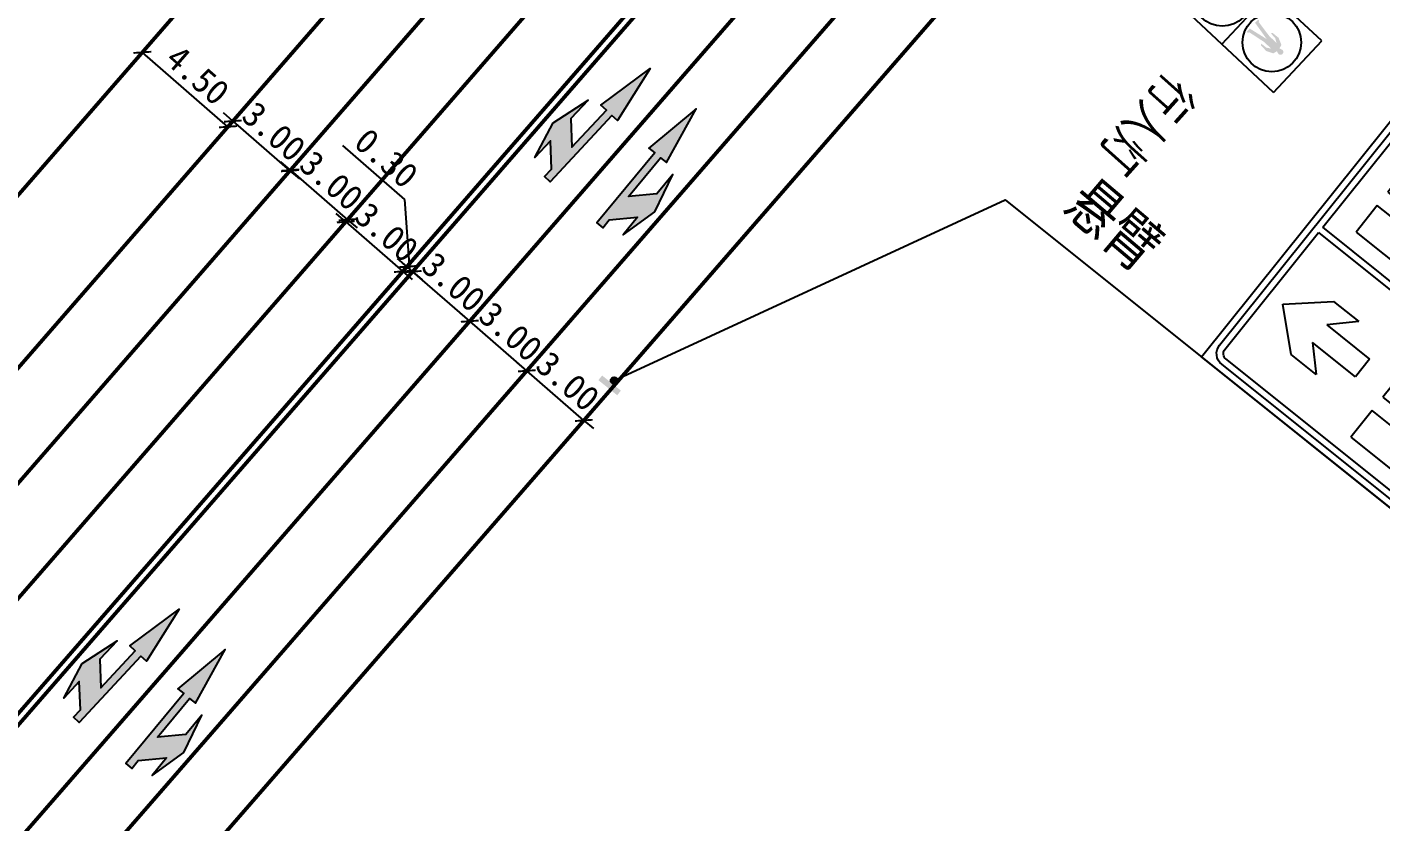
# Model space of a CAD drawing. Header units: millimetres. Extents: x 67532 to 67858, y 50657 to 50929.
# Drawn here: x 67628.4 to 67682.1, y 50704.9 to 50736.5 of the extents above; entities that cross this region are included whole.
import ezdxf

# ---------------------------------------------------------------- set-up
doc = ezdxf.new("R2010")
doc.units = ezdxf.units.MM
doc.linetypes.add('JTSS01', pattern=[6, 2, -4])
for name, color, linetype in [('@-交通信号', 7, 'Continuous'), ('@-交通标志', 7, 'Continuous'), ('@-地面图案', 7, 'Continuous'), ('@-标注', 7, 'Continuous'), ('@-路面边线', 7, 'Continuous')]:
    doc.layers.add(name, color=color, linetype=linetype)
doc.layers.add('@-道路标线', color=7, linetype='Continuous', lineweight=0)
doc.styles.add('--黑体', font='simhei.ttf')
doc.styles.add('-黑体', font='simhei.ttf', dxfattribs={"width": 0.8})
doc.styles.add('宋体', font='')
doc.styles.get('宋体').set_extended_font_data('SimSun')
doc.dimstyles.new('标志标注', dxfattribs={"dimtxt": 1, "dimasz": 0.5, "dimexe": 0, "dimexo": 0, "dimgap": 0.25, "dimtad": 1, "dimzin": 0, "dimdsep": 46, "dimtxsty": '--黑体', "dimblk": 'ARCHTICK', "dimcen": 0.09, "dimadec": 0, "dimazin": 0, "dimtfac": 1, "dimtix": 1, "dimtmove": 1, "dimatfit": 0, "dimfxl": 1, "dimtolj": 1, "dimtzin": 0, "dimarcsym": 0})

# ---------------------------------------------------------------- blocks, each defined once
blk = doc.blocks.new('6米直行加右转')
at = {"layer": '@-地面图案'}
blk.add_hatch(color=256, dxfattribs=at).paths.add_polyline_path([(1.6, -0.15), (3.6, -0.15), (3.6, -0.45), (6, 0), (3.6, 0.45), (3.6, 0.15), (0, 0.15), (0, -0.15), (0.4, -0.15), (1.2, -0.95), (0.3, -0.95), (1.8, -1.35), (3.4, -0.95), (2.4, -0.95)])
at = {"layer": '@-地面图案', "linetype": 'Continuous'}
blk.add_lwpolyline([(1.8, -1.35), (3.4, -0.95), (2.4, -0.95), (1.6, -0.15), (3.6, -0.15), (3.6, -0.45), (6, 0), (3.6, 0.45), (3.6, 0.15), (0, 0.15), (0, -0.15), (0.4, -0.15), (1.2, -0.95), (0.3, -0.95)], close=True, dxfattribs=at)
blk = doc.blocks.new('A$C3CD052C4')
at = {"layer": '@-交通信号'}
h = blk.add_hatch(color=256, dxfattribs=at)
h.paths.add_polyline_path([(0.198, 4.356), (0.304, 4.182), (0.32, 3.934), (0.381, 3.967), (0.401, 4.276), (0.275, 4.548), (0.121, 4.589), (0.137, 4.65), (0.157, 4.715), (0.141, 4.776), (0.1, 4.814), (0.043, 4.83), (-0.015, 4.814), (-0.055, 4.776), (-0.071, 4.715), (-0.051, 4.65), (-0.035, 4.589), (-0.19, 4.548), (-0.316, 4.276), (-0.295, 3.967), (-0.234, 3.934), (-0.218, 4.182), (-0.113, 4.356), (-0.113, 3.967), (-0.234, 3.267), (-0.279, 3.257), (-0.291, 3.19), (-0.113, 3.19), (0.043, 3.967), (0.198, 3.19), (0.377, 3.19), (0.365, 3.257), (0.32, 3.267), (0.198, 3.967)])
h.paths.add_polyline_path([(-0.061, 1.636), (-0.348, 0.921), (-0.458, 0.919), (-0.477, 0.887), (-0.307, 0.779), (0.082, 1.403), (0.39, 0.855), (0.361, 0.823), (0.365, 0.797), (0.408, 0.779), (0.506, 0.859), (0.201, 1.639), (0.216, 2.02), (0.368, 1.86), (0.408, 1.596), (0.474, 1.636), (0.445, 1.947), (0.303, 2.15), (0.133, 2.208), (0.125, 2.252, 0.207228), (0.135, 2.45, 0.071106), (0.119, 2.472, 0.097589), (0.103, 2.484, 0.022233), (0.085, 2.492, 0.040799), (0.074, 2.494, 0.045979), (0.046, 2.497, 0.036358), (0.01, 2.494, 0.028309), (-0.009, 2.491, 0.024691), (-0.031, 2.484, 0.079385), (-0.056, 2.47, 0.12435), (-0.067, 2.455, 0.081145), (-0.072, 2.435, 0.069556), (-0.07, 2.412, 0.00473), (-0.068, 2.402, 0.009011), (-0.067, 2.397, 0.057142), (-0.061, 2.381, -0.068241), (-0.056, 2.368, -0.124353), (-0.057, 2.348, 0.089456), (-0.06, 2.321, 0.014819), (-0.058, 2.301, -0.022419), (-0.056, 2.28, 0.042847), (-0.056, 2.27, 0.182875), (-0.054, 2.264, 0.101619), (-0.045, 2.259, 0.029922), (-0.002, 2.249), (-0.002, 2.204), (-0.11, 2.179), (-0.181, 2.086), (-0.291, 1.94), (-0.331, 1.904), (-0.506, 1.794), (-0.453, 1.754), (-0.263, 1.853), (-0.216, 1.878), (-0.11, 2.021)])
for p, q in [((-1.402, 5.609), (-1.402, 0)), ((1.402, 5.609), (-1.402, 5.609)), ((1.402, 5.609), (1.402, 0)), ((1.402, 2.805), (-1.402, 2.805)), ((1.402, 0), (-1.402, 0))]:
    blk.add_line(p, q, dxfattribs=at)
at = {"layer": '@-交通信号', "color": 1}
blk.add_circle((0, 4.207), 1.166, dxfattribs=at)
at = {"layer": '@-交通信号', "color": 3}
blk.add_circle((0.016, 1.53), 1.166, dxfattribs=at)
blk = doc.blocks.new('A$C1B03350C')
at = {"layer": '@-交通标志'}
for p, q in [((23.222, 14.754), (0.296, 13.712)), ((23.846, 1.042), (23.222, 14.754)), ((22.706, 14.234), (0.858, 13.241)), ((1.076, 13.521), (22.464, 14.493)), ((22.987, 8.03), (22.706, 14.234)), ((23.539, 1.839), (22.986, 14.016)), ((0.296, 13.712), (0.919, 0)), ((0.599, 12.999), (1.152, 0.821)), ((0.858, 13.241), (1.14, 7.037)), ((13.032, 12.983), (15.729, 13.106)), ((13.154, 10.286), (13.032, 12.983)), ((15.729, 13.106), (15.851, 10.409)), ((18.897, 13.25), (21.595, 13.372)), ((19.02, 10.552), (18.897, 13.25)), ((21.595, 13.372), (21.717, 10.675)), ((7.166, 12.717), (9.863, 12.839)), ((7.288, 10.019), (7.166, 12.717)), ((9.863, 12.839), (9.985, 10.142)), ((3.647, 12.283), (2.367, 10.724)), ((5.064, 10.846), (3.647, 12.283)), ((5.122, 9.575), (5.064, 10.846)), ((2.367, 10.724), (2.425, 9.452)), ((2.425, 9.452), (3.283, 10.392)), ((3.283, 10.392), (3.382, 8.217)), ((4.182, 10.433), (5.122, 9.575)), ((4.281, 8.258), (4.182, 10.433)), ((15.851, 10.409), (13.154, 10.286)), ((21.717, 10.675), (19.02, 10.552)), ((9.985, 10.142), (7.288, 10.019)), ((7.319, 9.345), (21.748, 10.001)), ((21.748, 10.001), (21.809, 8.652)), ((7.38, 7.996), (7.319, 9.345)), ((21.809, 8.652), (7.38, 7.996)), ((3.382, 8.217), (4.281, 8.258)), ((1.14, 7.037), (22.987, 8.03)), ((23, 7.76), (1.152, 6.768)), ((23.269, 1.826), (23, 7.76)), ((1.152, 6.768), (1.422, 0.834)), ((10.36, 6.375), (13.057, 6.498)), ((13.057, 6.498), (13.179, 3.8)), ((14.271, 6.553), (16.968, 6.675)), ((14.393, 3.856), (14.271, 6.553)), ((16.968, 6.675), (17.09, 3.978)), ((2.538, 6.02), (5.235, 6.142)), ((2.66, 3.322), (2.538, 6.02)), ((5.235, 6.142), (5.357, 3.445)), ((6.449, 6.197), (9.146, 6.32)), ((6.571, 3.5), (6.449, 6.197)), ((9.146, 6.32), (9.268, 3.623)), ((10.482, 3.678), (10.36, 6.375)), ((20.907, 5.908), (19.635, 5.851)), ((22.466, 4.628), (20.907, 5.908)), ((19.635, 5.851), (20.575, 4.992)), ((20.575, 4.992), (18.4, 4.893)), ((18.4, 4.893), (18.44, 3.994)), ((21.029, 3.211), (22.466, 4.628)), ((13.179, 3.8), (10.482, 3.678)), ((17.09, 3.978), (14.393, 3.856)), ((18.44, 3.994), (20.616, 4.093)), ((20.616, 4.093), (19.758, 3.153)), ((5.357, 3.445), (2.66, 3.322)), ((2.686, 2.648), (17.121, 3.304)), ((9.268, 3.623), (6.571, 3.5)), ((17.121, 3.304), (17.182, 1.955)), ((19.758, 3.153), (21.029, 3.211)), ((2.748, 1.299), (2.686, 2.648)), ((17.182, 1.955), (2.748, 1.299)), ((1.704, 0.576), (23.012, 1.544)), ((1.716, 0.306), (23.024, 1.275)), ((0.919, 0), (23.846, 1.042))]:
    blk.add_line(p, q, dxfattribs=at)
for centre, start, end in [((22.486, 13.993), 2.6016, 92.6016), ((1.098, 13.022), 92.6016, 182.6016)]:
    blk.add_arc(centre, 0.5, start, end, dxfattribs=at)
for centre, major_axis, start_param, end_param in [((23, 1.814), (0.191, 0.191), 3.972398, 5.543194), ((23, 1.814), (-0.382, 0.382), 2.401601, 3.972398), ((1.692, 0.846), (-0.382, 0.382), 0.830805, 2.401601), ((1.692, 0.846), (0.191, 0.191), 2.401601, 3.972398)]:
    blk.add_ellipse(centre, major_axis=major_axis, ratio=1, start_param=start_param, end_param=end_param, dxfattribs=at)
blk = doc.blocks.new('A$C4D7F043C')
at = {"layer": '@-交通标志', "linetype": 'ByBlock', "lineweight": -3}
for points in [[(0.132, 0, 1), (-0.132, 0, 1)], [(0.459, -0.375), (0.46, -0.139), (-0.496, -0.137), (-0.497, -0.373)]]:
    blk.add_hatch(color=14, dxfattribs=at).paths.add_polyline_path(points)
at = {"layer": '@-交通标志', "color": 14}
blk.add_circle((0, 0), 0.132, dxfattribs=at)
blk = doc.blocks.new('_ARCHTICK')
at = {"color": 0, "linetype": 'ByBlock', "const_width": 0.15}
blk.add_lwpolyline([(-0.5, -0.5), (0.5, 0.5)], dxfattribs=at)
blk = doc.blocks.new('*D41')
at = {"layer": '@-标注', "color": 0, "lineweight": -2, "transparency": 16777216}
for p, q in [((67648.194, 50722.827), (67647.816, 50723.155)), ((67650.458, 50720.859), (67648.194, 50722.827)), ((67650.458, 50720.859), (67650.835, 50720.531))]:
    blk.add_line(p, q, dxfattribs=at)
at = {"layer": 'Defpoints', "color": 0, "transparency": 16777216}
for p in [(67648.194, 50722.827), (67648.194, 50722.827), (67650.458, 50720.859)]:
    blk.add_point(p, dxfattribs=at)
at = {"layer": '@-标注', "color": 0, "lineweight": -2, "transparency": 16777216, "xscale": 0.5, "yscale": 0.5, "zscale": 0.5}
for p, rotation in [((67648.194, 50722.827), 319.0000000000542), ((67650.458, 50720.859), 139.0000000000543)]:
    blk.add_blockref('_ARCHTICK', p, dxfattribs=dict(at, rotation=rotation))
at = {"layer": '@-标注', "color": 0, "transparency": 16777216, "insert": (67649.822, 50722.414), "char_height": 1, "attachment_point": 5, "rotation": 319, "style": '--黑体'}
blk.add_mtext('\\A1;3.00', dxfattribs=at)
blk = doc.blocks.new('*D42')
at = {"layer": '@-标注', "color": 0, "lineweight": -2, "transparency": 16777216}
for p, q in [((67645.93, 50724.796), (67645.552, 50725.124)), ((67648.194, 50722.827), (67645.93, 50724.796)), ((67648.194, 50722.827), (67648.571, 50722.499))]:
    blk.add_line(p, q, dxfattribs=at)
at = {"layer": 'Defpoints', "color": 0, "transparency": 16777216}
for p in [(67645.93, 50724.796), (67645.93, 50724.796), (67648.194, 50722.827)]:
    blk.add_point(p, dxfattribs=at)
at = {"layer": '@-标注', "color": 0, "lineweight": -2, "transparency": 16777216, "xscale": 0.5, "yscale": 0.5, "zscale": 0.5}
for p, rotation in [((67645.93, 50724.796), 319.0000000000542), ((67648.194, 50722.827), 139.0000000000543)]:
    blk.add_blockref('_ARCHTICK', p, dxfattribs=dict(at, rotation=rotation))
at = {"layer": '@-标注', "color": 0, "transparency": 16777216, "insert": (67647.557, 50724.382), "char_height": 1, "attachment_point": 5, "rotation": 319, "style": '--黑体'}
blk.add_mtext('\\A1;3.00', dxfattribs=at)
blk = doc.blocks.new('*D43')
at = {"layer": '@-标注', "color": 0, "lineweight": -2, "transparency": 16777216}
for p, q in [((67643.665, 50726.764), (67643.288, 50727.092)), ((67645.93, 50724.796), (67643.665, 50726.764)), ((67645.93, 50724.796), (67646.307, 50724.467))]:
    blk.add_line(p, q, dxfattribs=at)
at = {"layer": 'Defpoints', "color": 0, "transparency": 16777216}
for p in [(67643.665, 50726.764), (67643.665, 50726.764), (67645.93, 50724.796)]:
    blk.add_point(p, dxfattribs=at)
at = {"layer": '@-标注', "color": 0, "lineweight": -2, "transparency": 16777216, "xscale": 0.5, "yscale": 0.5, "zscale": 0.5}
for p, rotation in [((67643.665, 50726.764), 319.0000000000542), ((67645.93, 50724.796), 139.0000000000543)]:
    blk.add_blockref('_ARCHTICK', p, dxfattribs=dict(at, rotation=rotation))
at = {"layer": '@-标注', "color": 0, "transparency": 16777216, "insert": (67645.293, 50726.35), "char_height": 1, "attachment_point": 5, "rotation": 319, "style": '--黑体'}
blk.add_mtext('\\A1;3.00', dxfattribs=at)
blk = doc.blocks.new('*D44')
at = {"layer": '@-标注', "color": 0, "lineweight": -2, "transparency": 16777216}
for p, q in [((67643.36, 50729.626), (67640.896, 50731.767)), ((67643.552, 50726.862), (67643.36, 50729.626)), ((67643.439, 50726.961), (67643.062, 50727.289)), ((67643.665, 50726.764), (67643.439, 50726.961)), ((67643.665, 50726.764), (67643.439, 50726.961)), ((67643.665, 50726.764), (67644.043, 50726.436))]:
    blk.add_line(p, q, dxfattribs=at)
at = {"layer": 'Defpoints', "color": 0, "transparency": 16777216}
for p in [(67643.439, 50726.961), (67643.439, 50726.961), (67643.665, 50726.764)]:
    blk.add_point(p, dxfattribs=at)
at = {"layer": '@-标注', "color": 0, "lineweight": -2, "transparency": 16777216, "xscale": 0.5, "yscale": 0.5, "zscale": 0.5}
for p, rotation in [((67643.439, 50726.961), 318.9999999997945), ((67643.665, 50726.764), 138.9999999997945)]:
    blk.add_blockref('_ARCHTICK', p, dxfattribs=dict(at, rotation=rotation))
at = {"layer": '@-标注', "color": 0, "transparency": 16777216, "insert": (67642.624, 50731.267), "char_height": 1, "attachment_point": 5, "rotation": 319, "style": '--黑体'}
blk.add_mtext('\\A1;0.30', dxfattribs=at)
blk = doc.blocks.new('*D45')
at = {"layer": '@-标注', "color": 0, "lineweight": -2, "transparency": 16777216}
for p, q in [((67636.536, 50732.737), (67636.158, 50733.065)), ((67634.833, 50730.778), (67636.536, 50732.737)), ((67636.536, 50732.737), (67638.8, 50730.769)), ((67637.097, 50728.81), (67638.8, 50730.769)), ((67638.8, 50730.769), (67639.177, 50730.441))]:
    blk.add_line(p, q, dxfattribs=at)
at = {"layer": 'Defpoints', "color": 0, "transparency": 16777216}
for p in [(67634.833, 50730.778), (67638.8, 50730.769), (67637.097, 50728.81)]:
    blk.add_point(p, dxfattribs=at)
at = {"layer": '@-标注', "color": 0, "lineweight": -2, "transparency": 16777216, "xscale": 0.5, "yscale": 0.5, "zscale": 0.5}
for p, rotation in [((67636.536, 50732.737), 319.0000000001591), ((67638.8, 50730.769), 139.0000000001591)]:
    blk.add_blockref('_ARCHTICK', p, dxfattribs=dict(at, rotation=rotation))
at = {"layer": '@-标注', "color": 0, "transparency": 16777216, "insert": (67638.164, 50732.324), "char_height": 1, "attachment_point": 5, "rotation": 319, "style": '--黑体'}
blk.add_mtext('\\A1;3.00', dxfattribs=at)
blk = doc.blocks.new('*D46')
at = {"layer": '@-标注', "color": 0, "lineweight": -2, "transparency": 16777216}
for p, q in [((67638.819, 50730.791), (67638.441, 50731.119)), ((67637.097, 50728.81), (67638.819, 50730.791)), ((67638.819, 50730.791), (67641.083, 50728.823)), ((67639.361, 50726.842), (67641.083, 50728.823)), ((67641.083, 50728.823), (67641.46, 50728.495))]:
    blk.add_line(p, q, dxfattribs=at)
at = {"layer": 'Defpoints', "color": 0, "transparency": 16777216}
for p in [(67637.097, 50728.81), (67641.083, 50728.823), (67639.361, 50726.842)]:
    blk.add_point(p, dxfattribs=at)
at = {"layer": '@-标注', "color": 0, "lineweight": -2, "transparency": 16777216, "xscale": 0.5, "yscale": 0.5, "zscale": 0.5}
for p, rotation in [((67638.819, 50730.791), 319.0000000000542), ((67641.083, 50728.823), 139.0000000000543)]:
    blk.add_blockref('_ARCHTICK', p, dxfattribs=dict(at, rotation=rotation))
at = {"layer": '@-标注', "color": 0, "transparency": 16777216, "insert": (67640.447, 50730.377), "char_height": 1, "attachment_point": 5, "rotation": 319, "style": '--黑体'}
blk.add_mtext('\\A1;3.00', dxfattribs=at)
blk = doc.blocks.new('*D47')
at = {"layer": '@-标注', "color": 0, "lineweight": -2, "transparency": 16777216}
for p, q in [((67639.361, 50726.842), (67641.011, 50728.74)), ((67641.011, 50728.74), (67640.634, 50729.068)), ((67641.011, 50728.74), (67643.275, 50726.772)), ((67641.625, 50724.874), (67643.275, 50726.772)), ((67643.275, 50726.772), (67643.652, 50726.444))]:
    blk.add_line(p, q, dxfattribs=at)
at = {"layer": 'Defpoints', "color": 0, "transparency": 16777216}
for p in [(67639.361, 50726.842), (67643.275, 50726.772), (67641.625, 50724.874)]:
    blk.add_point(p, dxfattribs=at)
at = {"layer": '@-标注', "color": 0, "lineweight": -2, "transparency": 16777216, "xscale": 0.5, "yscale": 0.5, "zscale": 0.5}
for p, rotation in [((67641.011, 50728.74), 319.0000000004463), ((67643.275, 50726.772), 139.0000000004464)]:
    blk.add_blockref('_ARCHTICK', p, dxfattribs=dict(at, rotation=rotation))
at = {"layer": '@-标注', "color": 0, "transparency": 16777216, "insert": (67642.639, 50728.326), "char_height": 1, "attachment_point": 5, "rotation": 319, "style": '--黑体'}
blk.add_mtext('\\A1;3.00', dxfattribs=at)
blk = doc.blocks.new('*D48')
at = {"layer": '@-标注', "color": 0, "lineweight": -2, "transparency": 16777216}
for p, q in [((67633.14, 50735.69), (67632.944, 50735.465)), ((67636.34, 50732.512), (67632.944, 50735.465)), ((67636.536, 50732.737), (67636.34, 50732.512))]:
    blk.add_line(p, q, dxfattribs=at)
at = {"layer": 'Defpoints', "color": 0, "transparency": 16777216}
for p in [(67633.14, 50735.69), (67632.944, 50735.465), (67636.536, 50732.737)]:
    blk.add_point(p, dxfattribs=at)
at = {"layer": '@-标注', "color": 0, "lineweight": -2, "transparency": 16777216, "xscale": 0.5, "yscale": 0.5, "zscale": 0.5}
for p, rotation in [((67632.944, 50735.465), 139.0000000000892), ((67636.34, 50732.512), 319.0000000000892)]:
    blk.add_blockref('_ARCHTICK', p, dxfattribs=dict(at, rotation=rotation))
at = {"layer": '@-标注', "color": 0, "transparency": 16777216, "insert": (67635.138, 50734.559), "char_height": 1, "attachment_point": 5, "rotation": 319, "style": '--黑体'}
blk.add_mtext('\\A1;4.50', dxfattribs=at)

msp = doc.modelspace()

# ---------------------------------------------------------------- linework, layer by layer
at = {"layer": '@-交通标志', "lineweight": 0, "ltscale": 0.5}
msp.add_line((67674.958, 50723.381), (67667.176, 50729.614), dxfattribs=at)
at = {"layer": '@-交通标志'}
for points in [[(67651.655, 50722.437), (67667.176, 50729.614)], [(67667.176, 50729.614), (67695.016, 50707.316)]]:
    msp.add_lwpolyline(points, dxfattribs=at)
at = {"layer": '@-路面边线', "color": 7, "linetype": 'Continuous', "const_width": 0.15, "flags": 128}
msp.add_lwpolyline([(67657.109, 50763.264), (67622.058, 50722.942)], dxfattribs=at)
at = {"layer": '@-道路标线', "color": 7, "linetype": 'Continuous', "const_width": 0.15, "flags": 128}
for points in [[(67658.933, 50758.503), (67619.57, 50713.221)], [(67667.074, 50754.15), (67588.195, 50663.41)], [(67667.346, 50754.005), (67588.422, 50663.213)], [(67670.062, 50752.557), (67649.928, 50729.396)], [(67672.778, 50751.108), (67652.192, 50727.427)], [(67675.494, 50749.66), (67595.214, 50657.308)]]:
    msp.add_lwpolyline(points, dxfattribs=at)
at = {"layer": '@-道路标线', "color": 7, "linetype": 'JTSS01', "const_width": 0.15, "flags": 128}
for points in [[(67661.666, 50757.074), (67607.83, 50695.142)], [(67664.347, 50755.585), (67585.931, 50665.378)], [(67649.928, 50729.396), (67590.686, 50661.245)], [(67652.192, 50727.427), (67592.95, 50659.277)]]:
    msp.add_lwpolyline(points, dxfattribs=at)

# ---------------------------------------------------------------- block references
at = {"layer": '@-交通信号', "rotation": 226.9033833708757}
msp.add_blockref('A$C3CD052C4', (67674.677, 50738.733, 31.077), dxfattribs=at)
at = {"layer": '@-交通标志', "xscale": -1, "rotation": 323.9096035221809}
msp.add_blockref('A$C1B03350C', (67693.614, 50708.493), dxfattribs=at)
at = {"layer": '@-交通标志', "rotation": 321.3079823808923}
msp.add_blockref('A$C4D7F043C', (67651.655, 50722.437), dxfattribs=at)
at = {"layer": '@-地面图案', "xscale": -1, "rotation": 227.0512545961996}
for p in [(67649.006, 50730.431), (67630.321, 50708.975)]:
    msp.add_blockref('6米直行加右转', p, dxfattribs=at)
at = {"layer": '@-地面图案', "rotation": 50.43938382805619}
for p in [(67651.091, 50728.603), (67632.406, 50707.146)]:
    msp.add_blockref('6米直行加右转', p, dxfattribs=at)

# ---------------------------------------------------------------- texts
at = {"layer": '@-交通信号', "style": '宋体', "width": 0.7}
msp.add_text('行人灯', height=1.5, rotation=228.1725, dxfattribs=at).set_placement((67673.667, 50734.681, 31.077))
at = {"layer": '@-交通标志', "style": '-黑体', "width": 0.8}
msp.add_text('悬臂', height=1.8, rotation=319.7298, dxfattribs=at).set_placement((67669.426, 50729.242))

# ---------------------------------------------------------------- dimensions: what is measured, and where the dimension line sits
at = {"layer": '@-标注'}
for p1, p2, distance, picture, middle in [((67636.536, 50732.737), (67633.14, 50735.69), 0.298, '*D48', (67635.138, 50734.559)), ((67634.833, 50730.778), (67637.097, 50728.81), 2.596, '*D45', (67638.164, 50732.324)), ((67637.097, 50728.81), (67639.361, 50726.842), 2.625, '*D46', (67640.447, 50730.377)), ((67639.361, 50726.842), (67641.625, 50724.874), 2.515, '*D47', (67642.639, 50728.326)), ((67645.93, 50724.796), (67643.665, 50726.764), 0, '*D43', (67645.293, 50726.35)), ((67648.194, 50722.827), (67645.93, 50724.796), 0, '*D42', (67647.557, 50724.382)), ((67650.458, 50720.859), (67648.194, 50722.827), 0, '*D41', (67649.822, 50722.414))]:
    dim = msp.add_aligned_dim(p1=p1, p2=p2, distance=distance, dimstyle='标志标注', dxfattribs=at)
    dim.commit()
    dim.dimension.update_dxf_attribs({"geometry": picture, "text_midpoint": middle})
dim = msp.add_linear_dim(base=(67643.439, 50726.961), p1=(67643.665, 50726.764), p2=(67643.439, 50726.961), angle=139, dimstyle='标志标注', dxfattribs=at)
dim.commit()
dim.dimension.update_dxf_attribs({"geometry": '*D44', "text_midpoint": (67643.171, 50729.79), "dimtype": 161})

doc.saveas('drawing.dxf')
